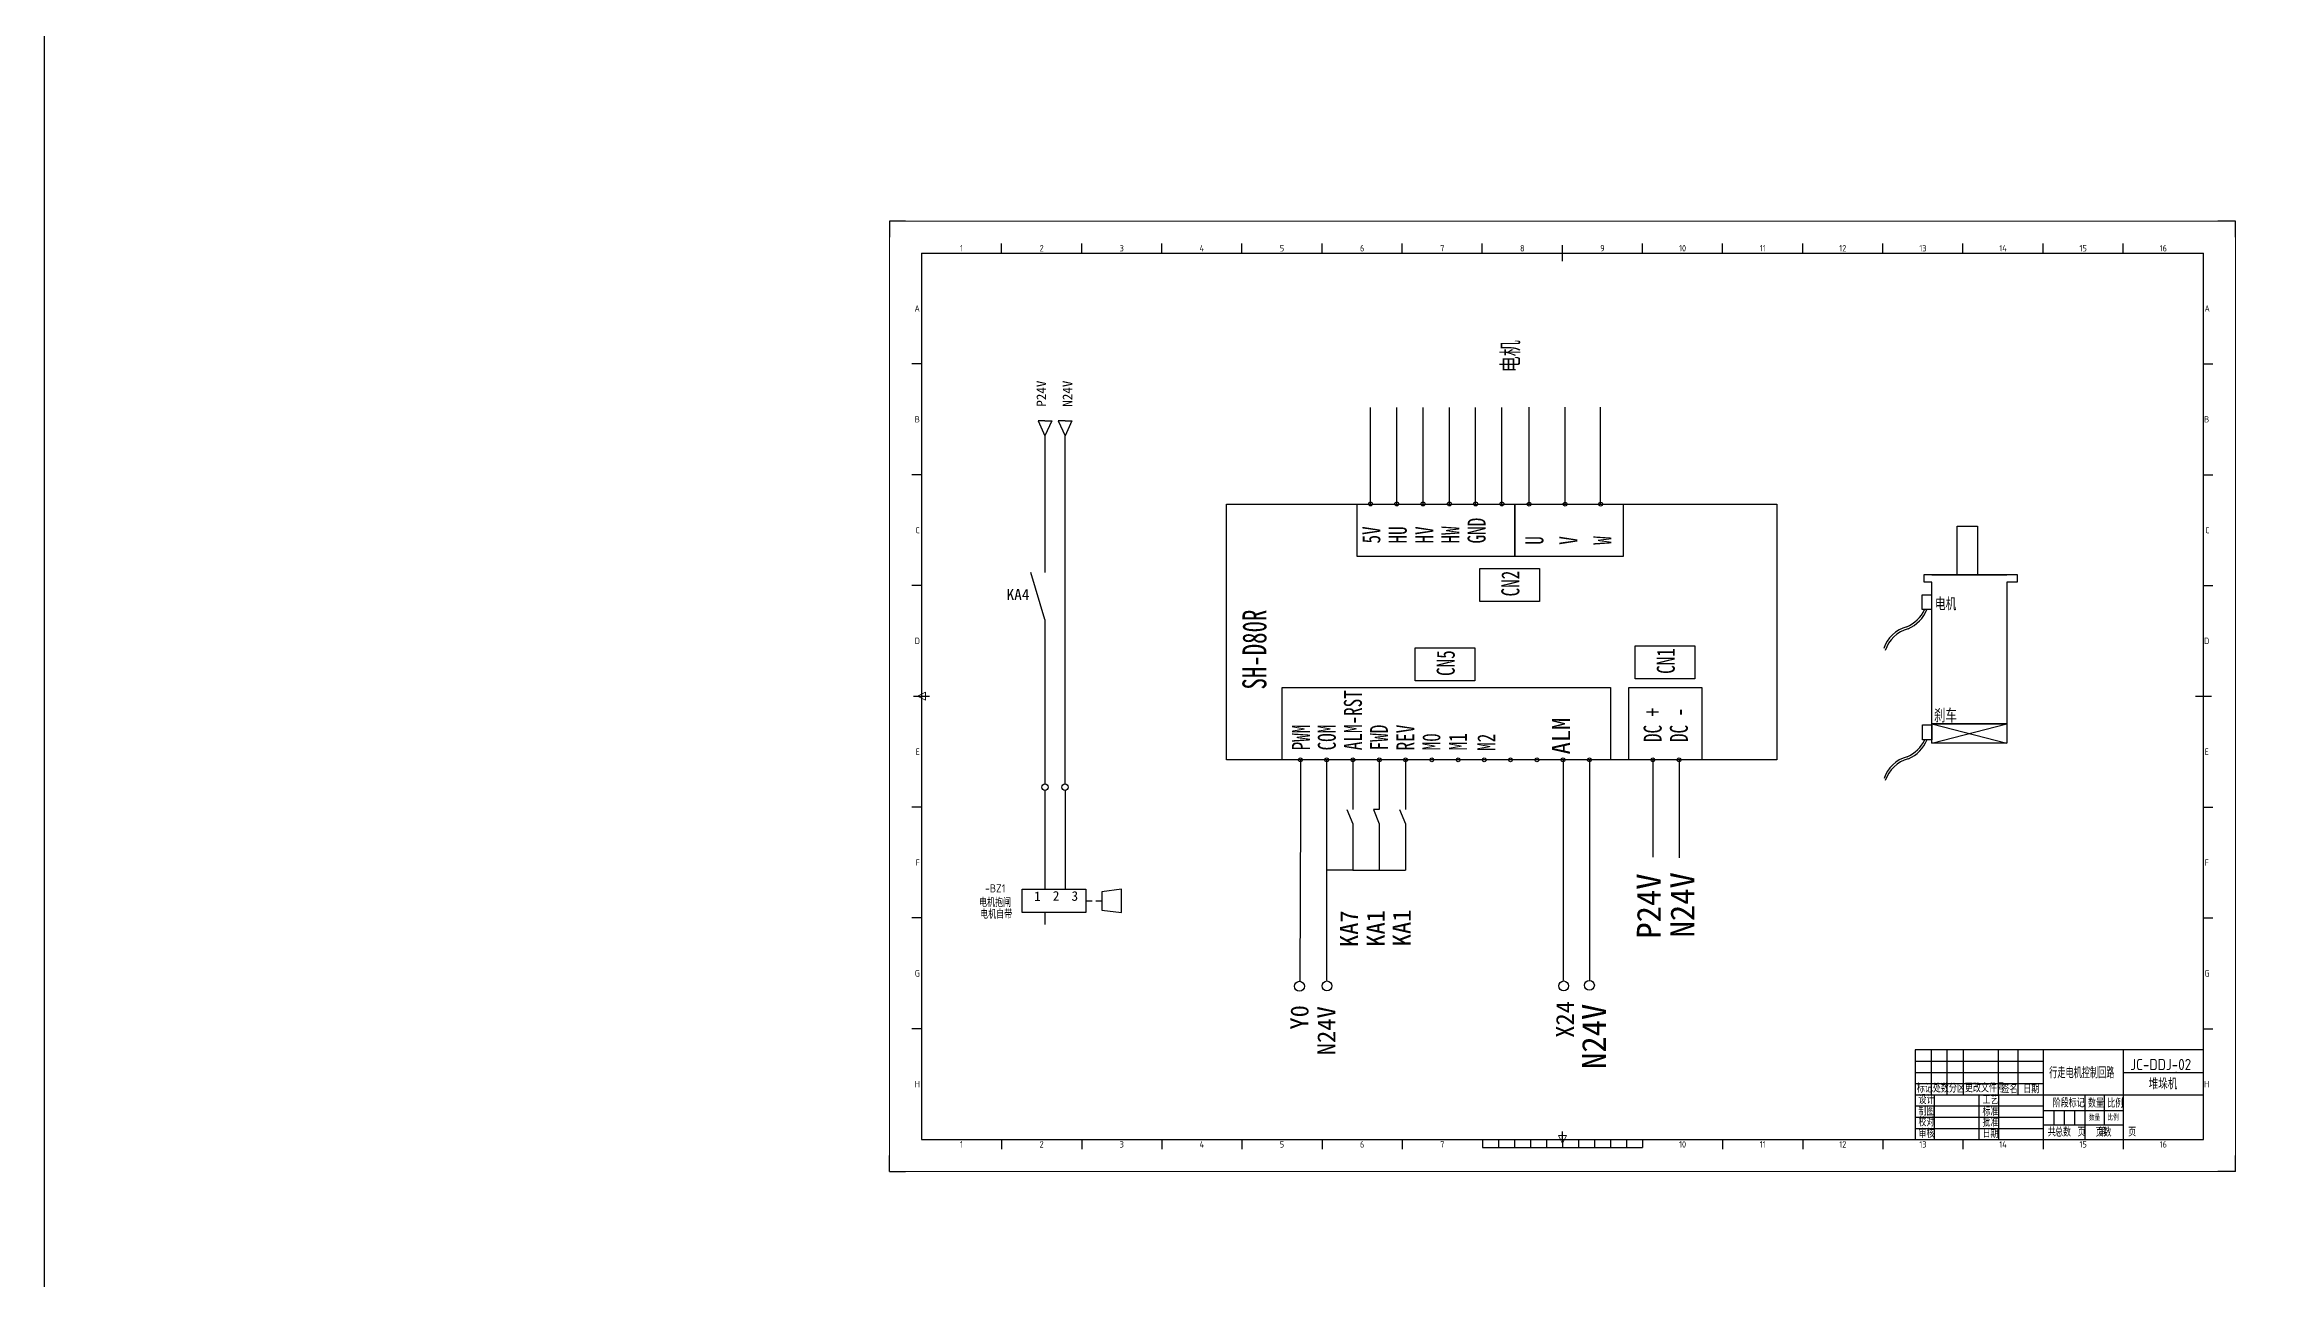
# Model space of a CAD drawing. Header units: inches. Extents: x -128 to 31549, y -2321 to 19035.
# Drawn here: x -128 to 1265, y 5259 to 6030 of the extents above; entities that cross this region are included whole.
import ezdxf
from ezdxf.enums import TextEntityAlignment as Align

# ---------------------------------------------------------------- set-up
doc = ezdxf.new("R2010")
doc.units = ezdxf.units.IN
doc.header["$MEASUREMENT"] = 0
for name, color, linetype in [('_MULTI_WIRE', 9, 'Continuous'), ('AE_BOR', 1, 'Continuous'), ('BLK_1.0mm^2', 7, 'Continuous'), ('BLU_0.5mm^2', 5, 'Continuous'), ('SYMS', 7, 'Continuous'), ('WIRENO', 70, 'Continuous'), ('图框_外框线', 7, 'Continuous'), ('图框_标题栏属性', 1, 'Continuous'), ('图框_标题栏文字', 6, 'Continuous'), ('노랑', 2, 'Continuous')]:
    doc.layers.add(name, color=color, linetype=linetype)
doc.styles.add('DIM_FONT', font='simplex_.ttf', dxfattribs={"width": 0.7, "bigfont": 'GBCBIG'})
doc.styles.get("Standard").update_dxf_attribs({"font": 'txt', "bigfont": 'gbcbig.shx'})
doc.styles.add('WD', font='romans.shx', dxfattribs={"bigfont": 'gbcbig.shx'})
doc.styles.add('WD_IEC', font='ISOCP2.shx', dxfattribs={"width": 0.9, "height": 4, "bigfont": 'gbcbig.shx'})
doc.styles.add('工程字', font='gbenor.shx', dxfattribs={"bigfont": 'gbcbig.shx'})
doc.styles.add('样式 1', font='')
doc.styles.get('样式 1').set_extended_font_data('NSimSun')

# ---------------------------------------------------------------- blocks, each defined once
blk = doc.blocks.new('gb_a1')
for p, q in [((20, 574), (20, 20)), ((20, 574), (821, 574)), ((821, 20), (821, 574)), ((20, 20), (821, 20))]:
    blk.add_line(p, q)
at = {"layer": 'AE_BOR', "lineweight": 30}
for p, q in [((10, 594), (0, 594)), ((0, 594), (0, 584)), ((841, 594), (830, 594)), ((841, 584), (841, 594)), ((0, 0), (0, 10)), ((0, 0), (10, 0)), ((841, 0), (830, 0)), ((841, 0), (841, 10))]:
    blk.add_line(p, q, dxfattribs=at)
at = {"layer": 'AE_BOR', "color": 1, "lineweight": 15}
for p, q in [((0, 594), (841, 594)), ((0, 0), (0, 594)), ((841, 594), (841, 0)), ((17.5, 297), (22.5, 299.5)), ((22.5, 294.5), (17.5, 297)), ((22.5, 299.5), (22.5, 294.5)), ((420.5, 17.5), (418, 22.5)), ((418, 22.5), (423, 22.5)), ((423, 22.5), (420.5, 17.5)), ((841, 0), (0, 0))]:
    blk.add_line(p, q, dxfattribs=at)
at = {"layer": 'AE_BOR'}
for p, q in [((70.0625, 574), (70.0625, 580)), ((120.125, 574), (120.125, 580)), ((170.1875, 574), (170.1875, 580)), ((220.25, 574), (220.25, 580)), ((270.3125, 574), (270.3125, 580)), ((320.375, 574), (320.375, 580)), ((370.4375, 574), (370.4375, 580)), ((470.5625, 574), (470.5625, 580)), ((520.625, 574), (520.625, 580)), ((570.6875, 574), (570.6875, 580)), ((620.75, 574), (620.75, 580)), ((670.8125, 574), (670.8125, 580)), ((720.875, 574), (720.875, 580)), ((770.9375, 574), (770.9375, 580)), ((20, 504.75), (14, 504.75)), ((821, 504.75), (827, 504.75)), ((20, 435.5), (14, 435.5)), ((821, 435.5), (827, 435.5)), ((20, 366.25), (14, 366.25)), ((821, 366.25), (827, 366.25)), ((20, 227.75), (14, 227.75)), ((821, 227.75), (827, 227.75)), ((20, 158.5), (14, 158.5)), ((821, 158.5), (827, 158.5)), ((20, 89.25), (14, 89.25)), ((821, 89.25), (827, 89.25)), ((70.0625, 20), (70.0625, 14)), ((120.125, 20), (120.125, 14)), ((170.1875, 20), (170.1875, 14)), ((220.25, 20), (220.25, 14)), ((270.3125, 20), (270.3125, 14)), ((320.375, 20), (320.375, 14)), ((520.625, 20), (520.625, 14)), ((570.6875, 20), (570.6875, 14)), ((620.75, 20), (620.75, 14)), ((670.8125, 20), (670.8125, 14)), ((720.875, 20), (720.875, 14)), ((770.9375, 20), (770.9375, 14))]:
    blk.add_line(p, q, dxfattribs=at)
at = {"layer": 'AE_BOR', "color": 2, "lineweight": 30}
for p, q in [((420.5, 574), (420.5, 579)), ((420.5, 569), (420.5, 574)), ((15, 297), (25, 297)), ((816, 297), (826, 297)), ((370.5, 20), (370.5, 15)), ((370.5, 15), (470.5, 15)), ((380.5, 20), (380.5, 15)), ((390.5, 20), (390.5, 15)), ((400.5, 20), (400.5, 15)), ((410.5, 20), (410.5, 15)), ((420.5, 20), (420.5, 25)), ((420.5, 20), (420.5, 15)), ((430.5, 20), (430.5, 15)), ((440.5, 20), (440.5, 15)), ((450.5, 20), (450.5, 15)), ((460.5, 20), (460.5, 15)), ((470.5, 20), (470.5, 15))]:
    blk.add_line(p, q, dxfattribs=at)
at = {"layer": 'AE_BOR', "style": 'WD_IEC'}
for s, p in [('1', (45.03125, 575)), ('2', (95.09375, 575)), ('3', (145.15625, 575)), ('4', (195.21875, 575)), ('5', (245.28125, 575)), ('6', (295.34375, 575)), ('7', (345.40625, 575)), ('8', (395.46875, 575)), ('9', (445.53125, 575)), ('10', (495.59375, 575)), ('11', (545.65625, 575)), ('12', (595.71875, 575)), ('13', (645.78125, 575)), ('14', (695.84375, 575)), ('15', (745.90625, 575)), ('16', (795.96875, 575)), ('1', (45.03125, 15)), ('2', (95.09375, 15)), ('3', (145.15625, 15)), ('4', (195.21875, 15)), ('5', (245.28125, 15)), ('6', (295.34375, 15)), ('7', (345.40625, 15)), ('10', (495.59375, 15)), ('11', (545.65625, 15)), ('12', (595.71875, 15)), ('13', (645.78125, 15)), ('14', (695.84375, 15)), ('15', (745.90625, 15)), ('16', (795.96875, 15))]:
    blk.add_text(s, height=4, dxfattribs=at).set_placement(p, align=Align.CENTER)
for s, p in [('A', (19, 539.375)), ('A', (825.04762, 539.375)), ('B', (19, 470.125)), ('B', (824.66667, 470.125)), ('C', (19, 400.875)), ('C', (824.85714, 400.875)), ('D', (19, 331.625)), ('D', (824.66667, 331.625)), ('E', (19, 262.375)), ('E', (824.47619, 262.375)), ('F', (19, 193.125)), ('F', (824.47619, 193.125)), ('G', (19, 123.875)), ('G', (824.85714, 123.875)), ('H', (19, 54.625)), ('H', (824.66667, 54.625))]:
    blk.add_text(s, height=4, dxfattribs=at).set_placement(p, align=Align.MIDDLE_RIGHT)
blk = doc.blocks.new('GB_TitleBlock')
at = {"lineweight": -3}
for p, q in [((-50, 42), (0, 42)), ((-50, 28), (0, 28))]:
    blk.add_line(p, q, dxfattribs=at)
blk.add_point((-17, 42), dxfattribs=at)
at = {"layer": '图框_外框线'}
for p, q in [((-170, 56), (-170, 28)), ((-160, 28), (-160, 56)), ((-150, 56), (-150, 28)), ((-128, 28), (-128, 56)), ((-116, 56), (-116, 28)), ((-100, 56), (-100, 0)), ((-50, 56), (-50, 0)), ((-180, 49), (-100, 49)), ((-180, 42), (-100, 42)), ((-180, 35), (-100, 35)), ((-180, 28), (-50, 28)), ((-168, 0), (-168, 28)), ((-140, 0), (-140, 28)), ((-128, 28), (-128, 0)), ((-74, 28), (-74, 0)), ((-62, 28), (-62, 9)), ((-180, 21), (-100, 21)), ((-180, 14), (-100, 14)), ((-50, 18), (-100, 18)), ((-93.5, 18), (-93.5, 9)), ((-87, 18), (-87, 9)), ((-80.5, 18), (-80.5, 9)), ((-180, 7), (-100, 7)), ((-50, 9), (-100, 9))]:
    blk.add_line(p, q, dxfattribs=at)
blk.add_lwpolyline([(0, 56), (-180, 56), (-180, 0), (0, 0), (0, 56)], dxfattribs=at)
at = {"style": 'WD', "flags": 1}
blk.add_attdef('WD_TB', (-168.4, 50.5), '', height=2, dxfattribs=at)
at = {"layer": '图框_标题栏属性', "style": '工程字'}
for tag, p in [('REV3', (-179.6, 50.9)), ('REV2', (-179.4, 43.5)), ('REV1', (-179.4, 36.8))]:
    blk.add_attdef(tag, p, '', height=3, dxfattribs=at)
for tag, height, width, p, p2 in [('REV3DET', 3, 13.288798, (-148.8, 50.8), (-130.5, 50.8)), ('REV2DET', 3, 1.39216, (-148.8, 43.8), (-130.5, 43.8)), ('BY3', 3, 6.930672, (-126.9, 50.8), (-117.4, 50.8)), ('BY2', 3, 6.930672, (-126.9, 43.8), (-117.4, 43.8)), ('RD3', 3, 9.096075, (-114.7, 50.8), (-102.2, 50.8)), ('RD2', 3, 9.096075, (-114.7, 43.8), (-102.2, 43.8)), ('文件名称', 7, 2.04191, (-96.3, 38.3), (-55.6, 38.3)), ('REV1DET', 3, 13.288798, (-148.8, 36.8), (-130.5, 36.8)), ('BY1', 3, 6.930672, (-126.9, 36.8), (-117.4, 36.8)), ('RD1', 3, 9.096075, (-114.7, 36.8), (-102.2, 36.8))]:
    blk.add_attdef(tag, text='', height=height, dxfattribs=dict(at, width=width)).set_placement(p, p2, align=Align.FIT)
for tag, p in [('图号', (-26.6, 46.9)), ('项目名称', (-25.3, 35.2))]:
    blk.add_attdef(tag, text='', height=7, dxfattribs=at).set_placement(p, align=Align.MIDDLE)
at = {"layer": '图框_标题栏属性', "lineweight": -3}
for tag, p in [('罗文根', (-163.6, 22.3)), ('制图', (-163.6, 15.3)), ('标准', (-123.6, 15.3)), ('工艺', (-123.6, 22.3)), ('校对', (-163.6, 8.3)), ('审核', (-163.6, 1.3)), ('批准', (-123.6, 8.3)), ('日期', (-123.6, 1.3))]:
    blk.add_attdef(tag, p, '', height=5, dxfattribs=at)
at = {"layer": '图框_标题栏属性', "style": '工程字'}
for tag, height, p in [('数量', 3.5, (-68, 13.6)), ('比例', 3.5, (-56.4, 13.7)), ('总数', 5, (-87.7, 4.4)), ('页数', 5, (-62.4, 4.4))]:
    blk.add_attdef(tag, text='', height=height, dxfattribs=at).set_placement(p, align=Align.MIDDLE_CENTER)
at = {"layer": '图框_标题栏文字', "style": '工程字'}
for s, p in [('标记', (-179, 29.4)), ('处数', (-169, 29.4)), ('分区', (-159, 29.4)), ('更改文件号', (-149, 29.6)), ('签名', (-126, 29)), ('日期', (-112.5, 29)), ('制图', (-178, 15)), ('设计', (-178, 22.3)), ('标准', (-138, 14.9)), ('工艺', (-138, 22.1)), ('阶段标记', (-94.1, 20.2)), ('数量', (-72.1, 20)), ('比例', (-60, 20)), ('校对', (-178, 8.3)), ('审核', (-178, 1.1)), ('批准', (-138, 8.1)), ('日期', (-138, 1.1)), ('共     页   第     页', (-97.2, 2))]:
    blk.add_text(s, height=5, dxfattribs=at).set_placement(p)
blk = doc.blocks.new('A$C485340D4')
for p, q in [((63.8, 17.7), (67.8, 17.7)), ((70.1, 17.7), (73.9, 17.7)), ((38.3, 10.4), (38.3, 2.9))]:
    blk.add_line(p, q)
blk.add_lwpolyline([(24.1, 25.1), (63.8, 25.1), (63.8, 10.4), (24.1, 10.4)], close=True)
for centre in [(38.3, 88.8), (50.8, 88.8)]:
    blk.add_circle(centre, 2)
at = {"layer": 'BLK_1.0mm^2'}
for p, q in [((38.3, 86.8), (38.3, 25.1)), ((50.8, 86.8), (50.8, 25.1))]:
    blk.add_line(p, q, dxfattribs=at)
at = {"layer": 'SYMS'}
blk.add_lwpolyline([(86, 10.4), (86, 25.1), (73.9, 23.5), (73.9, 17.8), (73.9, 12)], close=True, dxfattribs=at)
at = {"style": 'WD_IEC'}
for tag, p in [('TERM01', (34.6, 82)), ('TERM02', (45.6, 82.2)), ('TERM03', (56.8, 82)), ('TERM04', (70.9, 82)), ('TERM05', (34.6, 19.5)), ('TERM09', (34.6, 10.9)), ('TERM06', (45.6, 19.7)), ('TERM08', (52, 19.5)), ('TERM07', (56.8, 19.5))]:
    blk.add_attdef(tag, p, '', height=4, dxfattribs=at)
for tag, p in [('TAG1', (13.5, 23.1)), ('DESC1', (17.1, 14)), ('DESC3', (17.8, -0.2)), ('DESC2', (17.8, 6.8))]:
    blk.add_attdef(tag, text='', height=5, dxfattribs=at).set_placement(p, align=Align.RIGHT)

msp = doc.modelspace()

# ---------------------------------------------------------------- linework, layer by layer
at = {"color": 7}
for p, q in [((497.2, 5794.9), (492.9, 5794.9)), ((492.9, 5794.9), (497.2, 5785.4)), ((497.2, 5794.9), (501.4, 5794.9)), ((501.4, 5794.9), (497.2, 5785.4)), ((509.7, 5794.9), (505.4, 5794.9)), ((505.4, 5794.9), (509.7, 5785.4)), ((509.7, 5794.9), (513.9, 5794.9)), ((513.9, 5794.9), (509.7, 5785.4))]:
    msp.add_line(p, q, dxfattribs=at)
at = {"color": 0}
for p, q in [((497.2, 5785.4), (497.2, 5700.1)), ((509.7, 5567.9), (509.7, 5785.4)), ((497.2, 5670.6), (488.3, 5700.1)), ((497.2, 5670.6), (497.2, 5567.9)), ((645.3, 5583), (645.3, 5628.1)), ((645.3, 5628.1), (850.5, 5628.1)), ((850.5, 5628.1), (850.5, 5583)), ((862.1, 5583), (862.1, 5628.1)), ((862.1, 5628.1), (907.6, 5628.1)), ((907.6, 5628.1), (907.6, 5583)), ((1051.3, 5605.6), (1098.3, 5593.5)), ((1051.3, 5593.5), (1098.3, 5605.6)), ((685.9, 5552), (689.6, 5543.1)), ((689.6, 5543.1), (689.6, 5514.1)), ((702.4, 5552), (706.1, 5543.1)), ((706.1, 5552), (702.4, 5552)), ((706.1, 5543.1), (706.1, 5514.1)), ((718.8, 5552), (722.5, 5543.1)), ((722.5, 5543.1), (722.5, 5514.1)), ((821, 5552), (821, 5514.1)), ((837.5, 5552), (837.5, 5514.2)), ((689.6, 5514.1), (673.2, 5514.1)), ((689.6, 5514.1), (706.1, 5514.1)), ((706.1, 5514.1), (722.5, 5514.1))]:
    msp.add_line(p, q, dxfattribs=at)
at = {"color": 3}
msp.add_lwpolyline([(-127.9, 7703.8), (4880.5, 7703.8), (4880.5, 2061.2), (-127.9, 2061.2)], close=True, dxfattribs=at)
at = {"color": 0}
for points in [[(769, 5702.6), (806.2, 5702.6), (806.2, 5682), (769, 5682)], [(728.5, 5652.9), (765.7, 5652.9), (765.7, 5632.3), (728.5, 5632.3)], [(866, 5654.2), (903.3, 5654.2), (903.3, 5633.7), (866, 5633.7)], [(1051.3, 5605.6), (1098.3, 5605.6), (1098.3, 5593.5), (1051.3, 5593.5)]]:
    msp.add_lwpolyline(points, close=True, dxfattribs=at)
at = {"layer": '_MULTI_WIRE', "color": 0}
for p, q in [((700.6, 5742.9), (700.6, 5803.1)), ((717, 5742.9), (717, 5803.1)), ((733.4, 5742.9), (733.4, 5803.1)), ((749.9, 5742.9), (749.9, 5803.1)), ((766.3, 5742.9), (766.3, 5803.1)), ((782.7, 5742.9), (782.7, 5803.1)), ((799.7, 5742.8), (799.7, 5803.4)), ((822.2, 5742.8), (822.2, 5803.4)), ((844.4, 5742.8), (844.4, 5803.4)), ((692, 5742.8), (692, 5710.3)), ((790.7, 5710.3), (790.7, 5742.8)), ((790.7, 5742.8), (790.7, 5710.3)), ((858.7, 5710.3), (858.7, 5742.8)), ((692, 5710.3), (790.7, 5710.3)), ((790.7, 5710.3), (858.7, 5710.3)), ((656.8, 5583), (656.8, 5552)), ((673.2, 5583), (673.2, 5501.1)), ((689.6, 5583), (689.6, 5552)), ((706.1, 5583), (706.1, 5552)), ((722.5, 5583), (722.5, 5552)), ((821, 5583), (821, 5552)), ((837.5, 5583), (837.5, 5552)), ((877, 5583), (877, 5522.2)), ((893.4, 5583), (893.4, 5521.8))]:
    msp.add_line(p, q, dxfattribs=at)
for points in [[(610.7, 5583), (610.7, 5742.8), (954.4, 5742.8), (954.4, 5583)], [(1067.2, 5698.7), (1067.2, 5729.1), (1079.8, 5729.1), (1079.8, 5698.7)], [(1045.3, 5676.9), (1045.3, 5686.1), (1051.1, 5686.1), (1051.1, 5676.9)], [(1045.5, 5595.6), (1045.5, 5604.8), (1051.3, 5604.8), (1051.3, 5595.6)]]:
    msp.add_lwpolyline(points, close=True, dxfattribs=at)
for points in [[(1098.3, 5694), (1098.3, 5605.6), (1051.3, 5605.6), (1051.3, 5694), (1046.6, 5694), (1046.6, 5698.8), (1104.6, 5698.8), (1104.6, 5694), (1098.3, 5694)], [(1051.3, 5698.7), (1051.3, 5698.7), (1098.3, 5698.7), (1098.3, 5698.7)]]:
    msp.add_lwpolyline(points, dxfattribs=at)
for centre in [(700.6, 5742.9), (717, 5742.9), (733.4, 5742.9), (749.9, 5742.9), (766.3, 5742.9), (782.7, 5742.9), (799.7, 5742.8), (822.2, 5742.8), (844.4, 5742.8), (656.8, 5583), (673.2, 5583), (689.6, 5583), (706.1, 5583), (722.5, 5583), (738.9, 5583), (755.4, 5583), (771.7, 5583), (788.1, 5583), (804.6, 5583), (820.9, 5583), (837.4, 5583), (877, 5583), (893.4, 5583)]:
    msp.add_circle(centre, 1.21, dxfattribs=at)
for centre, radius, start, end in [((1026.4, 5686.8), 22.7, 294.1671, 334.1557), ((1027.3, 5685.6), 22.7, 294.1671, 337.6267), ((1040.9, 5646.2), 20.6, 104.7736, 162.2386), ((1041.8, 5645), 20.6, 104.7736, 162.2386), ((1041.1, 5565), 20.6, 104.7736, 162.2386), ((1026.6, 5605.5), 22.7, 294.1671, 334.1557), ((1027.4, 5604.3), 22.7, 294.1671, 337.6267), ((1041.9, 5563.7), 20.6, 104.7736, 162.2386)]:
    msp.add_arc(centre, radius, start, end, dxfattribs=at)
at = {"layer": 'BLU_0.5mm^2', "color": 7}
for p, q in [((656.8, 5552), (656.4, 5444.6)), ((673.2, 5514.1), (673.2, 5445.1)), ((821, 5514.1), (821, 5445.1)), ((837.5, 5514.2), (837.5, 5445.2))]:
    msp.add_line(p, q, dxfattribs=at)
for centre in [(656.2, 5441.5), (673.4, 5441.7), (821.3, 5441.7), (837.4, 5442.1)]:
    msp.add_circle(centre, 3.09, dxfattribs=at)

# ---------------------------------------------------------------- block references
at = {"color": 0}
msp.add_blockref('gb_a1', (400, 5325.7), dxfattribs=at)
ref = msp.add_blockref('A$C485340D4', (458.9, 5477.1), dxfattribs=at)
ref.add_attrib('DESC2', '电机自带', dxfattribs={"height": 5, "style": 'WD_IEC'}).set_placement((476.7, 5483.8), align=Align.RIGHT)
ref.add_attrib('DESC1', '电机抱闸', dxfattribs={"height": 5, "style": 'WD_IEC'}).set_placement((476, 5491.1), align=Align.RIGHT)
ref.add_attrib('TAG1', '-BZ1', dxfattribs={"height": 5, "style": 'WD_IEC'}).set_placement((472.4, 5500.2), align=Align.RIGHT)
ref = msp.add_blockref('GB_TitleBlock', (1221, 5345.7), dxfattribs=at)
ref.add_attrib('页数', '页数', dxfattribs={"layer": '图框_标题栏属性', "height": 5, "style": '工程字'}).set_placement((1158.6, 5350.1), align=Align.MIDDLE_CENTER)
ref.add_attrib('总数', '总数', dxfattribs={"layer": '图框_标题栏属性', "height": 5, "style": '工程字'}).set_placement((1133.3, 5350.1), align=Align.MIDDLE_CENTER)
ref.add_attrib('比例', '比例', dxfattribs={"layer": '图框_标题栏属性', "height": 3.5, "style": '工程字'}).set_placement((1164.6, 5359.4), align=Align.MIDDLE_CENTER)
ref.add_attrib('数量', '数量', dxfattribs={"layer": '图框_标题栏属性', "height": 3.5, "style": '工程字'}).set_placement((1153, 5359.3), align=Align.MIDDLE_CENTER)
ref.add_attrib('项目名称', '堆垛机', dxfattribs={"layer": '图框_标题栏属性', "height": 7, "style": '工程字'}).set_placement((1195.8, 5380.9), align=Align.MIDDLE)
ref.add_attrib('图号', 'JC-DDJ-02', dxfattribs={"layer": '图框_标题栏属性', "height": 7, "style": '工程字'}).set_placement((1194.4, 5392.6), align=Align.MIDDLE)
ref.add_attrib('文件名称', '行走电机控制回路', dxfattribs={"layer": '图框_标题栏属性', "color": 2, "height": 7, "style": '工程字', "width": 1.00729}).set_placement((1124.7, 5384), (1165.4, 5384), align=Align.FIT)

# ---------------------------------------------------------------- texts
at = {"width": 10.5, "attachment_point": 1, "rotation": 90}
for s, insert, char_height in [('{\\fFangSong|b0|i0|c134|p49;ALM}', (814.1, 5586.4), 11.25), ('{\\fFangSong|b0|i0|c134|p49;P24V}', (867, 5471.2), 15), ('{\\fFangSong|b0|i0|c134|p49;N24V}', (888, 5472), 15), ('{\\fFangSong|b0|i0|c134|p49;KA7}', (681.6, 5466), 11.25), ('{\\fFangSong|b0|i0|c134|p49;KA1}', (698.2, 5466.2), 11.25), ('{\\fFangSong|b0|i0|c134|p49;KA1}', (714.5, 5466.5), 11.25), ('{\\fFangSong|b0|i0|c134|p49;X24}', (816.5, 5409.3), 11.25), ('{\\fFangSong|b0|i0|c134|p49;Y0}', (650.6, 5414.4), 11.25), ('{\\fFangSong|b0|i0|c134|p49;N24V}', (667.4, 5398.4), 11.25), ('{\\fFangSong|b0|i0|c134|p49;N24V}', (832.7, 5389.8), 15)]:
    msp.add_mtext(s, dxfattribs=dict(at, insert=insert, char_height=char_height))
at = {"color": 0, "char_height": 6, "width": 26.579, "attachment_point": 1, "style": '样式 1'}
for s, insert in [('{\\fSimSun|b0|i0|c134|p2;1}', (490.4, 5500.7)), ('{\\fSimSun|b0|i0|c134|p2;2}', (502.1, 5501)), ('{\\fSimSun|b0|i0|c134|p2;3}', (513.8, 5500.9))]:
    msp.add_mtext(s, dxfattribs=dict(at, insert=insert))
at = {"layer": 'WIRENO', "color": 0, "char_height": 6, "width": 44.54, "attachment_point": 3, "rotation": 90}
for s, insert in [('{\\fSimSun|b0|i0|c134|p2;P24V}', (491.9, 5820)), ('{\\fSimSun|b0|i0|c134|p2;N24V}', (508.2, 5820))]:
    msp.add_mtext(s, dxfattribs=dict(at, insert=insert))
at = {"layer": '노랑', "color": 7, "char_height": 11.25, "width": 86.498, "attachment_point": 7, "rotation": 90, "style": 'DIM_FONT'}
for s, insert in [('{\\fSimSun|b0|i0|c134|p2;\\P\\H0.9333x;电机}', (794.3, 5825.2)), ('{\\fSimSun|b0|i0|c134|p2;\\P5V}', (706.9, 5718.2)), ('{\\fSimSun|b0|i0|c134|p2;\\PHU}', (723.4, 5718.2)), ('{\\fSimSun|b0|i0|c134|p2;\\PHV}', (739.8, 5718.2)), ('{\\fSimSun|b0|i0|c134|p2;HW}', (756.2, 5718.2)), ('{\\fSimSun|b0|i0|c134|p2;\\PGND}', (772.7, 5718.2)), ('{\\fSimSun|b0|i0|c134|p2;\\PU}', (808.8, 5717.4)), ('{\\fSimSun|b0|i0|c134|p2;\\PV}', (829.9, 5717.4)), ('{\\fSimSun|b0|i0|c134|p2;\\PW}', (851, 5717.4)), ('{\\fSimSun|b0|i0|c134|p2;\\PCN2}', (793.8, 5685.1)), ('{\\fSimSun|b0|i0|c134|p2;\\P\\H1.333x;SH-D80R}', (635.8, 5626.9)), ('{\\fSimSun|b0|i0|c134|p2;\\PCN5}', (753.4, 5635.4)), ('{\\fSimSun|b0|i0|c134|p2;\\PCN1}', (890.9, 5636.7)), ('{\\fSimSun|b0|i0|c134|p2;ALM-RST}', (695.4, 5589)), ('{\\fSimSun|b0|i0|c134|p2;\\PDC +}', (882.7, 5594.1)), ('{\\fSimSun|b0|i0|c134|p2;\\PDC -}', (899.1, 5594.1)), ('{\\fSimSun|b0|i0|c134|p2;PWM}', (662.7, 5588.9)), ('{\\fSimSun|b0|i0|c134|p2;\\PCOM}', (679.1, 5588.9)), ('{\\fSimSun|b0|i0|c134|p2;\\PFWD}', (711.5, 5588.9)), ('{\\fSimSun|b0|i0|c134|p2;\\PREV}', (728, 5588.9)), ('{\\fSimSun|b0|i0|c134|p2;M0}', (744.4, 5588.9)), ('{\\fSimSun|b0|i0|c134|p2;\\PM1}', (760.8, 5588.9)), ('{\\fSimSun|b0|i0|c134|p2;\\PM2}', (778.6, 5588.6))]:
    msp.add_mtext(s, dxfattribs=dict(at, insert=insert))
at = {"layer": '노랑', "color": 7, "char_height": 7.5, "width": 57.665, "attachment_point": 7, "style": 'DIM_FONT'}
for s, insert in [('{\\fSimSun|b0|i0|c134|p2;\\P\\H0.9333x;\\W1;KA4}', (473.2, 5682.8)), ('{\\fSimSun|b0|i0|c134|p2;\\P\\H0.9333x;电机}', (1053.3, 5676.4)), ('{\\fSimSun|b0|i0|c134|p2;刹车}', (1052.7, 5606.3))]:
    msp.add_mtext(s, dxfattribs=dict(at, insert=insert))

doc.saveas('drawing.dxf')
